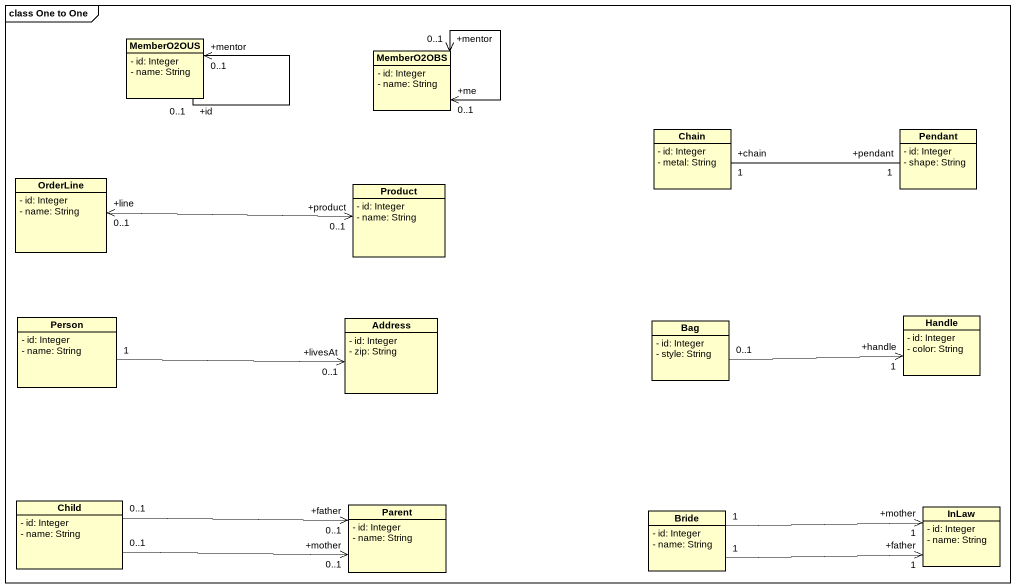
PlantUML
@startuml
mainframe class One to One
hide circle
hide empty members
skinparam classAttributeIconSize 0
class MemberO2OUS {
  - id: Integer
  - name: String
}
class MemberO2OBS {
  - id: Integer
  - name: String
}
class Chain {
  - id: Integer
  - metal: String
}
class Pendant {
  - id: Integer
  - shape: String
}
class OrderLine {
  - id: Integer
  - name: String
}
class Product {
  - id: Integer
  - name: String
}
class "Person" as Person_ {
  - id: Integer
  - name: String
}
class Address {
  - id: Integer
  - zip: String
}
class Bag {
  - id: Integer
  - style: String
}
class Handle {
  - id: Integer
  - color: String
}
class Child {
  - id: Integer
  - name: String
}
class Parent {
  - id: Integer
  - name: String
}
class Bride {
  - id: Integer
  - name: String
}
class InLaw {
  - id: Integer
  - name: String
}
MemberO2OUS "+id\n0..1" --> "+mentor\n0..1" MemberO2OUS
MemberO2OBS "+me\n0..1" <--> "+mentor\n0..1" MemberO2OBS
Chain "+chain\n1" -right- "+pendant\n1" Pendant
OrderLine "+line\n0..1" <-right-> "+product\n0..1" Product
Person_ "1" -right-> "+livesAt\n0..1" Address
Bag "0..1" -right-> "+handle\n1" Handle
Child "0..1" -right-> "+father\n0..1" Parent
Child "0..1" -right-> "+mother\n0..1" Parent
Bride "1" -right-> "+mother\n1" InLaw
Bride "1" -right-> "+father\n1" InLaw
@enduml
